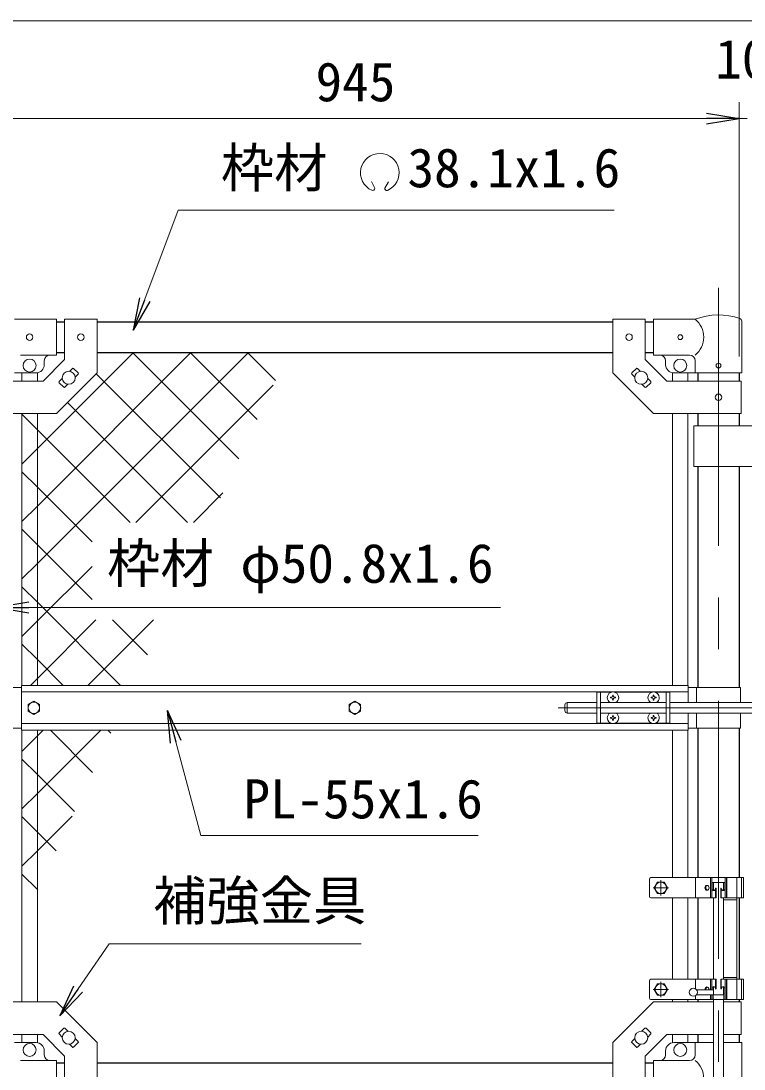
# Model space of a CAD drawing. Units: millimetres, scale not verified. Extents: x -4200 to 4200, y -2970 to 2970.
# Drawn here: x 354 to 1243, y -358 to 931 of the extents above; entities that cross this region are included whole.
import ezdxf
from ezdxf.enums import TextEntityAlignment as Align

# ---------------------------------------------------------------- set-up
doc = ezdxf.new("R2010")
doc.units = ezdxf.units.MM
doc.header["$LTSCALE"] = 10
doc.linetypes.add('USER1', pattern=[50.8, 31.75, -6.35, 6.35, -6.35])
doc.linetypes.add('USER3', pattern=[0.375, 0.25, -0.125])
for name, color, linetype, lineweight in [('0-1_D-BMK', 2, 'USER1', 13), ('0-2_D-STR1', 1, 'Continuous', 25), ('0-3_D-STR3', 3, 'Continuous', 13), ('0-7_D-STR-DIM', 7, 'Continuous', 13), ('0-A_D-STR-TXT', 7, 'Continuous', 13), ('0-B_D-STR2', 7, 'Continuous', 13)]:
    doc.layers.add(name, color=color, linetype=linetype, lineweight=lineweight)
doc.layers.add('0-8_0', color=7, linetype='Continuous')
doc.styles.add('ＭＳ ゴシック', font='')
doc.styles.get('ＭＳ ゴシック').set_extended_font_data('MS Gothic')

# ---------------------------------------------------------------- blocks, each defined once
blk = doc.blocks.new('_Open')
at = {"layer": '0-8_0'}
blk.add_line((-10, 1.667), (0, 0), dxfattribs=at)
blk.add_lwpolyline([(-10, -1.667), (0, 0), (-10, 0)], dxfattribs=at)

msp = doc.modelspace()

# ---------------------------------------------------------------- linework, layer by layer
at = {"layer": '0-1_D-BMK'}
for p, q in [((1211.59, 603.1), (1211.59, -435.29)), ((1014.52, 86.37), (1638.97, 86.37)), ((1140.59, -125.63), (1140.59, -144.63)), ((1150.09, -135.13), (1131.09, -135.13)), ((1140.59, -250.63), (1140.59, -269.63)), ((1150.09, -260.13), (1131.09, -260.13))]:
    msp.add_line(p, q, dxfattribs=at)
at = {"layer": '0-2_D-STR1'}
for p, q in [((397.39, 561.37), (407.39, 561.37)), ((447.39, 561.37), (1081.59, 561.37)), ((1121.59, 561.37), (1131.59, 561.37)), ((397.39, 523.37), (407.39, 523.37)), ((447.39, 523.37), (1081.59, 523.37)), ((1121.59, 523.37), (1131.59, 523.37)), ((1186.19, 498.37), (1186.19, 488.32)), ((1236.99, 498.37), (1236.99, 488.32)), ((1186.19, 448.32), (1186.19, 433.32)), ((1236.99, 448.32), (1236.99, 433.32)), ((1186.19, 383.32), (1186.19, 111.37)), ((1236.99, 383.32), (1236.99, 111.37)), ((1186.19, 61.37), (1186.19, -122.63)), ((1236.99, 61.37), (1236.99, -122.63)), ((1186.19, -147.63), (1186.19, -247.63)), ((1236.99, -147.63), (1236.99, -247.63)), ((1186.19, -272.63), (1186.19, -275.58)), ((1236.99, -272.63), (1236.99, -275.58)), ((1186.19, -315.58), (1186.19, -325.63)), ((1236.99, -315.58), (1236.99, -325.63)), ((397.39, -350.63), (407.39, -350.63)), ((447.39, -350.63), (1081.59, -350.63)), ((1121.59, -350.63), (1131.59, -350.63))]:
    msp.add_line(p, q, dxfattribs=at)
at = {"layer": '0-3_D-STR3'}
for p, q in [((397.39, 564.37), (345.94, 564.37)), ((397.39, 564.37), (397.39, 520.37)), ((407.39, 564.57), (407.39, 514.89)), ((407.39, 564.57), (447.39, 564.57)), ((447.39, 564.57), (447.39, 498.32)), ((1081.59, 564.57), (1081.59, 498.32)), ((1121.59, 564.57), (1081.59, 564.57)), ((1121.59, 564.57), (1121.59, 514.89)), ((1131.59, 564.37), (1183.04, 564.37)), ((1131.59, 564.37), (1131.59, 520.37)), ((1240.14, 498.37), (1240.14, 562.06)), ((397.39, 520.37), (352.94, 520.37)), ((1131.59, 520.37), (1176.04, 520.37)), ((380.82, 488.32), (407.39, 514.89)), ((382.39, 513.37), (382.39, 508.37)), ((413.27, 500.27), (416.99, 503.98)), ((418.4, 503.98), (424.06, 498.33)), ((1110.58, 503.98), (1104.92, 498.33)), ((1115.71, 500.27), (1111.99, 503.98)), ((1148.16, 488.32), (1121.59, 514.89)), ((1146.59, 513.37), (1146.59, 508.37)), ((1183.04, 498.37), (1183.04, 513.37)), ((345.94, 498.37), (372.39, 498.37)), ((354.89, 498.37), (354.89, 488.32)), ((373.89, 498.37), (373.89, 488.32)), ((400.72, 487.72), (404.44, 491.44)), ((420.34, 493.2), (424.06, 496.91)), ((1108.64, 493.2), (1104.92, 496.91)), ((1128.26, 487.72), (1124.54, 491.44)), ((1155.09, 498.37), (1155.09, 488.32)), ((1183.04, 498.37), (1156.59, 498.37)), ((1174.09, 498.37), (1174.09, 488.32)), ((1240.14, 498.37), (1183.04, 498.37)), ((289.69, 488.32), (380.82, 488.32)), ((400.72, 486.31), (406.38, 480.65)), ((407.79, 480.65), (411.51, 484.37)), ((1121.19, 480.65), (1117.47, 484.37)), ((1128.26, 486.31), (1122.6, 480.65)), ((1239.29, 488.32), (1148.16, 488.32)), ((1239.29, 488.32), (1239.29, 448.32)), ((354.89, 448.32), (354.89, 113.87)), ((373.89, 448.32), (373.89, 113.87)), ((1155.09, 448.32), (1155.09, 113.87)), ((1174.09, 448.32), (1174.09, 113.87)), ((1301.39, 433.32), (1181.39, 433.32)), ((1181.39, 433.32), (1181.39, 383.32)), ((1301.39, 383.32), (1181.39, 383.32)), ((290.39, 111.37), (354.49, 111.37)), ((1174.49, 113.87), (354.49, 113.87)), ((354.49, 58.87), (354.49, 113.87)), ((1174.49, 105.87), (354.49, 105.87)), ((1061.84, 105.37), (1061.84, 67.37)), ((1079.24, 105.37), (1061.84, 105.37)), ((1066.34, 105.37), (1066.34, 67.37)), ((1129.24, 105.37), (1084.44, 105.37)), ((1151.84, 105.37), (1134.44, 105.37)), ((1147.34, 105.37), (1147.34, 67.37)), ((1151.84, 105.37), (1151.84, 67.37)), ((1174.49, 92.87), (1174.49, 113.87)), ((1238.59, 111.37), (1174.49, 111.37)), ((1184.59, 111.37), (1184.59, 92.87)), ((1238.59, 111.37), (1238.59, 92.87)), ((1037.09, 92.87), (1025.64, 92.87)), ((1025.64, 92.87), (1025.64, 79.87)), ((1036.94, 92.87), (1061.84, 92.87)), ((1066.34, 92.87), (1147.34, 92.87)), ((1078.69, 98.47), (1078.69, 98.87)), ((1079.99, 98.45), (1078.69, 98.47)), ((1081.45, 102.02), (1081.42, 100.72)), ((1081.45, 95.72), (1081.42, 97.01)), ((1082.24, 102.02), (1081.45, 102.02)), ((1082.24, 95.72), (1081.45, 95.72)), ((1082.24, 102.02), (1082.26, 100.72)), ((1082.24, 95.72), (1082.26, 97.01)), ((1083.69, 99.28), (1084.99, 99.26)), ((1084.99, 99.26), (1084.99, 98.87)), ((1129.99, 99.28), (1128.69, 99.26)), ((1128.69, 99.26), (1128.69, 98.87)), ((1131.45, 102.02), (1131.42, 100.72)), ((1131.45, 95.72), (1131.42, 97.01)), ((1132.24, 102.02), (1131.45, 102.02)), ((1132.24, 95.72), (1131.45, 95.72)), ((1132.24, 102.02), (1132.26, 100.72)), ((1132.24, 95.72), (1132.26, 97.01)), ((1133.69, 98.45), (1134.99, 98.47)), ((1134.99, 98.47), (1134.99, 98.87)), ((1151.84, 92.87), (1332.64, 92.87)), ((1022.64, 89.87), (1022.64, 82.87)), ((1037.09, 79.87), (1025.64, 79.87)), ((1036.94, 79.87), (1061.84, 79.87)), ((1066.34, 79.87), (1147.34, 79.87)), ((1151.84, 79.87), (1332.64, 79.87)), ((1174.49, 58.87), (1174.49, 79.87)), ((1184.59, 79.87), (1184.59, 61.37)), ((1238.59, 79.87), (1238.59, 61.37)), ((1174.49, 66.87), (354.49, 66.87)), ((1079.24, 67.37), (1061.84, 67.37)), ((1078.69, 73.47), (1078.69, 73.87)), ((1079.99, 73.45), (1078.69, 73.47)), ((1081.45, 77.02), (1081.42, 75.72)), ((1081.45, 70.72), (1081.42, 72.01)), ((1082.24, 77.02), (1081.45, 77.02)), ((1082.24, 70.72), (1081.45, 70.72)), ((1082.24, 77.02), (1082.26, 75.72)), ((1082.24, 70.72), (1082.26, 72.01)), ((1083.69, 74.28), (1084.99, 74.26)), ((1083.69, 73.45), (1084.99, 73.47)), ((1129.24, 67.37), (1084.44, 67.37)), ((1084.99, 74.26), (1084.99, 73.87)), ((1084.99, 73.47), (1084.99, 73.87)), ((1129.99, 74.28), (1128.69, 74.26)), ((1128.69, 74.26), (1128.69, 73.87)), ((1131.45, 77.02), (1131.42, 75.72)), ((1131.45, 70.72), (1131.42, 72.01)), ((1132.24, 77.02), (1131.45, 77.02)), ((1132.24, 70.72), (1131.45, 70.72)), ((1132.24, 77.02), (1132.26, 75.72)), ((1132.24, 70.72), (1132.26, 72.01)), ((1133.69, 74.28), (1134.99, 74.26)), ((1133.69, 73.45), (1134.99, 73.47)), ((1151.84, 67.37), (1134.44, 67.37)), ((1134.99, 74.26), (1134.99, 73.87)), ((1134.99, 73.47), (1134.99, 73.87)), ((290.39, 61.37), (354.49, 61.37)), ((1174.49, 58.87), (354.49, 58.87)), ((354.89, 58.87), (354.89, -275.58)), ((373.89, 58.87), (373.89, -275.58)), ((1155.09, 58.87), (1155.09, -122.63)), ((1174.09, 58.87), (1174.09, -122.63)), ((1238.59, 61.37), (1174.49, 61.37)), ((1126.59, -124.63), (1126.59, -145.63)), ((1242.19, -122.63), (1128.59, -122.63)), ((1183.29, -122.63), (1183.29, -147.63)), ((1201.59, -122.63), (1201.59, -147.63)), ((1203.49, -122.63), (1203.49, -147.63)), ((1219.69, -128.63), (1203.49, -128.63)), ((1205.09, -135.63), (1205.09, -128.63)), ((1205.59, -128.63), (1205.59, -137.65)), ((1217.59, -128.63), (1217.59, -137.65)), ((1218.09, -128.63), (1218.09, -135.63)), ((1219.69, -122.63), (1219.69, -147.63)), ((1221.59, -122.63), (1221.59, -147.63)), ((1221.83, -122.63), (1221.83, -147.63)), ((1234.29, -122.63), (1234.29, -272.63)), ((1239.89, -122.63), (1239.89, -147.63)), ((1242.19, -122.63), (1242.19, -147.63)), ((1208.09, -135.63), (1208.09, -147.63)), ((1208.09, -135.63), (1208.78, -135.63)), ((1208.78, -135.63), (1208.78, -147.63)), ((1214.4, -135.63), (1214.4, -147.63)), ((1215.09, -135.63), (1214.4, -135.63)), ((1215.09, -135.63), (1215.09, -147.63)), ((1208.78, -147.63), (1128.59, -147.63)), ((1155.09, -147.63), (1155.09, -247.63)), ((1174.09, -147.63), (1174.09, -247.63)), ((1205.59, -147.63), (1205.59, -247.63)), ((1242.19, -147.63), (1214.4, -147.63)), ((1217.59, -147.63), (1217.59, -247.63)), ((1234.29, -149.93), (1217.59, -149.93)), ((1126.59, -249.63), (1126.59, -270.63)), ((1208.78, -247.63), (1128.59, -247.63)), ((1183.29, -247.63), (1183.29, -259.42)), ((1201.59, -260.63), (1201.59, -247.63)), ((1203.49, -260.63), (1203.49, -247.63)), ((1205.59, -257.62), (1205.59, -266.63)), ((1208.09, -259.63), (1208.09, -247.63)), ((1208.78, -259.63), (1208.78, -247.63)), ((1242.19, -247.63), (1214.4, -247.63)), ((1214.4, -259.63), (1214.4, -247.63)), ((1215.09, -259.63), (1215.09, -247.63)), ((1234.29, -245.33), (1217.59, -245.33)), ((1217.59, -257.62), (1217.59, -266.63)), ((1219.69, -272.63), (1219.69, -247.63)), ((1221.59, -272.63), (1221.59, -247.63)), ((1221.83, -247.63), (1221.83, -272.63)), ((1239.89, -247.63), (1239.89, -272.63)), ((1242.19, -247.63), (1242.19, -272.63)), ((1183.29, -267.84), (1183.29, -272.63)), ((1205.59, -260.63), (1184.59, -260.63)), ((1205.59, -266.63), (1184.59, -266.63)), ((1201.59, -272.63), (1201.59, -266.63)), ((1205.59, -266.63), (1203.49, -266.63)), ((1203.49, -272.63), (1203.49, -266.63)), ((1203.49, -266.63), (1218.09, -266.63)), ((1205.09, -259.63), (1205.09, -260.63)), ((1205.09, -266.63), (1205.09, -272.63)), ((1208.09, -259.63), (1208.78, -259.63)), ((1215.09, -259.63), (1214.4, -259.63)), ((1218.09, -272.63), (1218.09, -259.63)), ((1242.19, -272.63), (1128.59, -272.63)), ((1155.09, -272.63), (1155.09, -275.58)), ((1174.09, -272.63), (1174.09, -275.58)), ((1205.59, -272.63), (1205.59, -521.63)), ((1217.59, -272.63), (1217.59, -521.63)), ((1239.29, -275.58), (1217.59, -275.58)), ((1239.29, -315.58), (1239.29, -275.58)), ((400.72, -313.57), (406.38, -307.92)), ((407.79, -307.92), (411.51, -311.63)), ((1121.19, -307.92), (1117.47, -311.63)), ((1128.26, -313.57), (1122.6, -307.92)), ((289.69, -315.58), (380.82, -315.58)), ((354.89, -315.58), (354.89, -325.63)), ((373.89, -315.58), (373.89, -325.63)), ((380.82, -315.58), (407.39, -342.15)), ((400.72, -314.99), (404.44, -318.7)), ((420.34, -320.46), (424.06, -324.18)), ((1108.64, -320.46), (1104.92, -324.18)), ((1148.16, -315.58), (1121.59, -342.15)), ((1128.26, -314.99), (1124.54, -318.7)), ((1205.59, -315.58), (1148.16, -315.58)), ((1155.09, -315.58), (1155.09, -325.63)), ((1174.09, -315.58), (1174.09, -325.63)), ((1239.29, -315.58), (1217.59, -315.58)), ((345.94, -325.63), (372.39, -325.63)), ((413.27, -327.53), (416.99, -331.25)), ((418.4, -331.25), (424.06, -325.59)), ((447.39, -391.83), (447.39, -325.58)), ((1081.59, -391.83), (1081.59, -325.58)), ((1110.58, -331.25), (1104.92, -325.59)), ((1115.71, -327.53), (1111.99, -331.25)), ((1183.04, -325.63), (1183.04, -340.63)), ((1240.14, -325.63), (1217.59, -325.63)), ((1240.14, -325.63), (1240.14, -389.33)), ((397.39, -347.63), (352.94, -347.63)), ((382.39, -340.63), (382.39, -335.63)), ((397.39, -391.63), (397.39, -347.63)), ((407.39, -391.83), (407.39, -342.15)), ((1121.59, -391.83), (1121.59, -342.15)), ((1131.59, -347.63), (1176.04, -347.63)), ((1131.59, -391.63), (1131.59, -347.63)), ((1146.59, -340.63), (1146.59, -335.63))]:
    msp.add_line(p, q, dxfattribs=at)
at = {"layer": '0-3_D-STR3', "linetype": 'USER3'}
msp.add_line((1221.83, -147.63), (1235.83, -147.63), dxfattribs=at)
at = {"layer": '0-3_D-STR3'}
for points in [[(289.69, 448.32), (397.39, 448.32), (447.39, 498.32)], [(1239.29, 448.32), (1131.59, 448.32), (1081.59, 498.32)], [(1079.99, 99.28), (1078.69, 99.26), (1078.69, 98.87)], [(1083.69, 98.45), (1084.99, 98.47), (1084.99, 98.87)], [(1129.99, 98.45), (1128.69, 98.47), (1128.69, 98.87)], [(1133.69, 99.28), (1134.99, 99.26), (1134.99, 98.87)], [(1079.99, 74.28), (1078.69, 74.26), (1078.69, 73.87)], [(1129.99, 73.45), (1128.69, 73.47), (1128.69, 73.87)], [(289.69, -275.58), (397.39, -275.58), (447.39, -325.58)], [(1205.59, -275.58), (1131.59, -275.58), (1081.59, -325.58)], [(1205.59, -325.63), (1183.04, -325.63), (1156.59, -325.63)]]:
    msp.add_lwpolyline(points, dxfattribs=at)
for points in [[(369.49, 94.47), (376.51, 90.42), (376.51, 82.32), (369.49, 78.27), (362.48, 82.32), (362.48, 90.42)], [(764.49, 94.47), (771.51, 90.42), (771.51, 82.32), (764.49, 78.27), (757.48, 82.32), (757.48, 90.42)], [(1144.64, -128.12), (1148.69, -135.13), (1144.64, -142.15), (1136.54, -142.15), (1132.49, -135.13), (1136.54, -128.12)], [(1144.64, -253.12), (1148.69, -260.13), (1144.64, -267.15), (1136.54, -267.15), (1132.49, -260.13), (1136.54, -253.12)]]:
    msp.add_lwpolyline(points, close=True, dxfattribs=at)
for centre, radius in [((364.39, 542.37), 4), ((427.39, 542.32), 4), ((1101.59, 542.32), 4), ((1164.59, 542.37), 3), ((364.39, 507.37), 8), ((1164.59, 507.37), 8), ((1211.59, 507.37), 3), ((412.39, 492.32), 8), ((1116.59, 492.32), 8), ((1211.59, 468.32), 4), ((369.49, 86.37), 7.03), ((764.49, 86.37), 7.03), ((1140.59, -135.13), 7.03), ((1140.59, -260.13), 7.03), ((1180.59, -263.63), 5), ((412.39, -319.58), 8), ((1116.59, -319.58), 8), ((364.39, -334.63), 8), ((1164.59, -334.63), 8)]:
    msp.add_circle(centre, radius, dxfattribs=at)
for centre, radius, start, end in [((1211.59, 489.64), 80, 70.77949, 110.9084), ((1164.84, 542.37), 28.55, 309.59418, 50.40582), ((1236.84, 562.06), 3.3, 0, 70.77949), ((389.39, 513.37), 7, 90, 180), ((1139.59, 513.37), 7, 0, 90), ((1176.04, 513.37), 7, 0, 90), ((372.39, 508.37), 10, 270, 0), ((417.69, 503.28), 1, 45, 135), ((1111.29, 503.28), 1, 45, 135), ((1156.59, 508.37), 10, 180, 270), ((423.35, 497.62), 1, 315, 45), ((1105.63, 497.62), 1, 135, 225), ((401.43, 487.01), 1, 135, 225), ((407.09, 481.36), 1, 225, 315), ((1121.89, 481.36), 1, 225, 315), ((1127.55, 487.01), 1, 315, 45), ((1081.84, 98.87), 7, 0, 180), ((1131.84, 98.87), 7, 0, 180), ((1025.64, 89.87), 3, 90, 180), ((1081.84, 98.87), 7, 180, 238.99728), ((1079.94, 100.77), 1.49, 270, 0), ((1079.94, 96.96), 1.49, 0, 90), ((1083.75, 100.77), 1.49, 180, 270), ((1083.75, 96.96), 1.49, 90, 180), ((1081.84, 98.87), 7, 301.00272, 0), ((1131.84, 98.87), 7, 180, 238.99728), ((1129.94, 100.77), 1.49, 270, 0), ((1129.94, 96.96), 1.49, 0, 90), ((1133.75, 100.77), 1.49, 180, 270), ((1133.75, 96.96), 1.49, 90, 180), ((1131.84, 98.87), 7, 301.00272, 0), ((1025.64, 82.87), 3, 180, 270), ((1081.84, 73.87), 7, 121.00272, 180), ((1081.84, 73.87), 7, 0, 58.99728), ((1131.84, 73.87), 7, 121.00272, 180), ((1131.84, 73.87), 7, 0, 58.99728), ((1081.84, 73.87), 7, 180, 0), ((1079.94, 75.77), 1.49, 270, 0), ((1079.94, 71.96), 1.49, 0, 90), ((1083.75, 75.77), 1.49, 180, 270), ((1083.75, 71.96), 1.49, 90, 180), ((1131.84, 73.87), 7, 180, 0), ((1129.94, 75.77), 1.49, 270, 0), ((1129.94, 71.96), 1.49, 0, 90), ((1133.75, 75.77), 1.49, 180, 270), ((1133.75, 71.96), 1.49, 90, 180), ((1128.59, -124.63), 2, 90, 180), ((1128.59, -145.63), 2, 180, 270), ((1128.59, -249.63), 2, 90, 180), ((1128.59, -270.63), 2, 180, 270), ((407.09, -308.62), 1, 45, 135), ((1121.89, -308.62), 1, 45, 135), ((401.43, -314.28), 1, 135, 225), ((1127.55, -314.28), 1, 315, 45), ((372.39, -335.63), 10, 0, 90), ((417.69, -330.54), 1, 225, 315), ((423.35, -324.89), 1, 315, 45), ((1105.63, -324.89), 1, 135, 225), ((1111.29, -330.54), 1, 225, 315), ((1156.59, -335.63), 10, 90, 180), ((389.39, -340.63), 7, 180, 270), ((1139.59, -340.63), 7, 270, 0), ((1176.04, -340.63), 7, 270, 0), ((1164.84, -369.63), 28.55, 309.59418, 50.40582)]:
    msp.add_arc(centre, radius, start, end, dxfattribs=at)
msp.add_ellipse((1197.44, -135.13), major_axis=(0, 3), ratio=0.839449, dxfattribs=at)
for centre, ratio, start_param, end_param in [((1198.6, -135.13), 0.839449, 0.2318042, 2.9097885), ((1205.79, -135.59), 0.766727, 1.5611542, 4.6998131), ((1206.94, -135.59), 0.615242, 1.5611542, 2.8616542), ((1217.39, -135.59), 0.766727, 1.5833722, 4.7220311), ((1216.25, -135.59), 0.615242, 3.4215311, 4.7220311), ((1197.44, -260.13), 0.839449, 4.5449409, 8.0214297), ((1198.6, -260.13), 0.839449, 0.2318042, 1.7382444), ((1205.79, -259.67), 0.766727, 4.7249648, 7.8636238), ((1206.94, -259.67), 0.615242, 0.2799384, 1.5804385), ((1217.39, -259.67), 0.766727, 4.7027468, 7.8414058), ((1216.25, -259.67), 0.615242, 4.7027468, 6.0032469)]:
    msp.add_ellipse(centre, major_axis=(0, 3), ratio=ratio, start_param=start_param, end_param=end_param, dxfattribs=at)
at = {"layer": '0-7_D-STR-DIM'}
for p, q in [((281.99, 931.37), (2201.99, 931.37)), ((1236.99, 518.37), (1236.99, 831.37)), ((1236.99, 518.37), (1236.99, 831.37)), ((1196.99, 811.37), (331.99, 811.37)), ((1196.99, 811.37), (1156.99, 811.37)), ((1236.99, 811.37), (1246.99, 811.37))]:
    msp.add_line(p, q, dxfattribs=at)
at = {"layer": '0-A_D-STR-TXT'}
for p, q in [((788.78, 725.75), (784.95, 733.96)), ((801.36, 725.74), (805.89, 733.58))]:
    msp.add_line(p, q, dxfattribs=at)
for points in [[(1083.32, 698.46), (547.12, 698.46), (492.56, 552.8)], [(943.38, 209.61), (522.55, 209.61), (325.4, 209.61)], [(916.13, -70.89), (574.85, -70.89), (534.34, 81.26)], [(772.3, -204.05), (462.24, -204.05), (402.53, -291.19)]]:
    msp.add_lwpolyline(points, dxfattribs=at)
for centre, radius, start, end in [((795.07, 744.63), 23.75, 292.92895, 245.65759), ((786.32, 725.29), 2.5, 245.55066, 10.6575), ((803.82, 725.28), 2.5, 169.34241, 276.63708)]:
    msp.add_arc(centre, radius, start, end, dxfattribs=at)
at = {"layer": '0-B_D-STR2'}
for p, q in [((373.89, 405.27), (491.99, 523.37)), ((373.89, 334.56), (562.7, 523.37)), ((373.89, 263.85), (633.41, 523.37)), ((621.73, 392.69), (491.06, 523.37)), ((644.22, 440.92), (561.77, 523.37)), ((666.71, 489.14), (632.48, 523.37)), ((599.25, 344.47), (446.39, 497.32)), ((495.14, 314.39), (663.92, 483.17)), ((558.62, 314.39), (411.04, 461.96)), ((354.89, 386.27), (373.89, 405.27)), ((565.85, 314.39), (602.14, 350.67)), ((354.89, 315.56), (373.89, 334.56)), ((354.89, 244.85), (373.89, 263.85)), ((436.04, 113.87), (516.56, 194.39)), ((509.3, 151.57), (466.48, 194.39)), ((441.84, 6.9), (389.87, 58.87)), ((464.32, 55.13), (460.58, 58.87)), ((373.89, 4.14), (354.89, 23.14)), ((419.35, -41.32), (373.89, 4.14)), ((373.89, -66.57), (354.89, -47.57)), ((396.86, -89.54), (373.89, -66.57)), ((373.89, -137.28), (354.89, -118.28)), ((374.38, -137.77), (373.89, -137.28)), ((354.89, -179.42), (355.01, -179.3))]:
    msp.add_line(p, q, dxfattribs=at)
for points in [[(487.91, 314.39), (373.89, 428.4), (354.89, 447.4)], [(441.09, 290.49), (373.89, 357.69), (354.89, 376.69)], [(441.09, 219.78), (373.89, 286.98), (354.89, 305.98)], [(354.89, 174.14), (373.89, 193.14), (441.09, 260.34)], [(476.29, 113.87), (373.89, 216.27), (354.89, 235.27)], [(365.33, 113.87), (373.89, 122.42), (445.85, 194.39)], [(405.58, 113.87), (373.89, 145.56), (354.89, 164.56)], [(354.89, 32.71), (373.89, 51.71), (381.04, 58.87)], [(354.89, -38), (373.89, -19), (451.76, 58.87)], [(354.89, -108.71), (373.89, -89.71), (416.79, -46.81)]]:
    msp.add_lwpolyline(points, dxfattribs=at)

# ---------------------------------------------------------------- block references
at = {"layer": '0-7_D-STR-DIM', "xscale": 4, "yscale": 4}
msp.add_blockref('_Open', (1236.99, 811.37), dxfattribs=at)
msp.add_blockref('_Open', (1236.99, 811.37), dxfattribs=at)
at = {"layer": '0-A_D-STR-TXT', "xscale": 4, "yscale": 4}
for p, rotation in [((491.85, 550.93), 249.46512), ((323.4, 209.61), 180), ((533.82, 83.19), 104.91069), ((401.4, -292.84), 235.58239)]:
    msp.add_blockref('_Open', p, dxfattribs=dict(at, rotation=rotation))

# ---------------------------------------------------------------- texts
at = {"layer": '0-7_D-STR-DIM', "style": 'ＭＳ ゴシック'}
for s, p in [('10', (1207.59, 846.12)), ('945', (716.02, 818.12))]:
    msp.add_text(s, height=48.09, dxfattribs=at).set_placement(p, align=Align.BOTTOM_LEFT)
at = {"layer": '0-A_D-STR-TXT', "style": 'ＭＳ ゴシック'}
for s, p in [('枠材 \u300038.1x1.6', (599.56, 712.32)), ('枠材 φ50.8x1.6', (459.62, 225.75)), ('PL-55x1.6', (627.3, -64.14)), ('補強金具', (516.21, -189.43))]:
    msp.add_text(s, height=48.09, dxfattribs=at).set_placement(p, align=Align.BOTTOM_LEFT)

doc.saveas('drawing.dxf')
